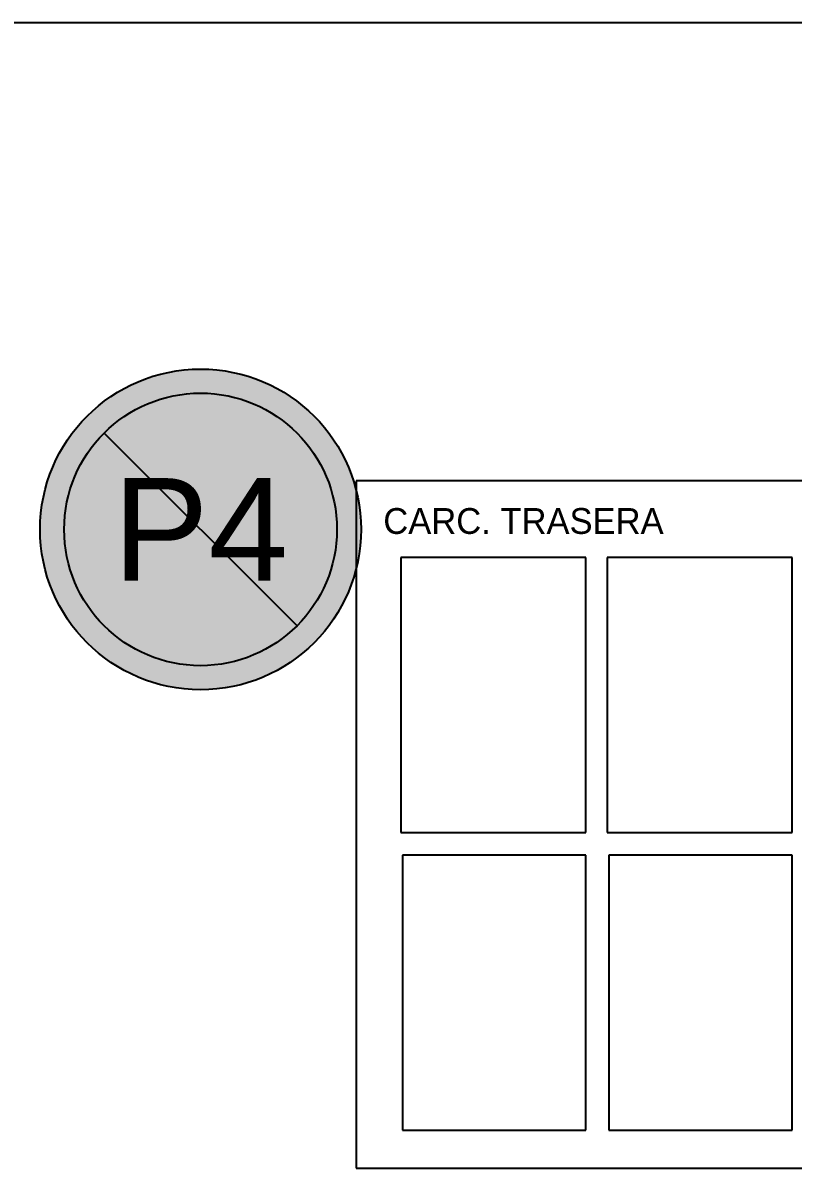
# Model space of a CAD drawing. Header units: metres. Extents: x 151 to 270, y 180 to 223.
# Drawn here: x 177.743 to 179.423, y 209.853 to 212.353 of the extents above; entities that cross this region are included whole.
import ezdxf
from ezdxf.enums import TextEntityAlignment as Align

# ---------------------------------------------------------------- set-up
doc = ezdxf.new("R2010")
doc.units = ezdxf.units.M
doc.layers.add('1-AREA DE PRODUCCION', color=7, linetype='Continuous')
doc.layers.add('2-SEÑALETICA', color=2, linetype='Continuous')
doc.styles.add('SEN-ARIAL', font='arial.ttf')

# ---------------------------------------------------------------- blocks, each defined once
blk = doc.blocks.new('SEÑ_PROHIBICION')
at = {"true_color": 0xfafafa}
h = blk.add_hatch(color=7, dxfattribs=at)
edge = h.paths.add_edge_path()
edge.add_arc((0, 0), 0.35, 0, 360)
at = {"color": 1}
blk.add_line((-0.21, 0.21), (0.21, -0.21), dxfattribs=at)
for radius in [0.35, 0.2975]:
    blk.add_circle((0, 0), radius, dxfattribs=at)
at = {"color": 250, "style": 'SEN-ARIAL'}
blk.add_attdef('CODIGO', text='', height=0.224, dxfattribs=at).set_placement((0, 0), align=Align.MIDDLE_CENTER)
at = {"style": 'SEN-ARIAL', "flags": 1}
for tag, p in [('DESCRIPCION', (0, -0.55)), ('NOM', (0, -0.75))]:
    blk.add_attdef(tag, p, '', height=0.1, dxfattribs=at)

msp = doc.modelspace()

# ---------------------------------------------------------------- linework, layer by layer
at = {"layer": '1-AREA DE PRODUCCION', "color": 0}
for p, q in [((188.47, 212.3528), (162.47, 212.3528)), ((178.47, 211.3528), (178.47, 209.8528)), ((179.9752, 211.3528), (178.47, 211.3528)), ((178.47, 209.8528), (179.9752, 209.8528))]:
    msp.add_line(p, q, dxfattribs=at)
at = {"layer": '1-AREA DE PRODUCCION', "color": 0, "lineweight": -2}
for p, q in [((178.968, 211.1858), (178.568, 211.1858)), ((178.568, 211.1858), (178.568, 210.5858)), ((178.968, 211.1858), (178.568, 211.1858)), ((178.568, 211.1858), (178.568, 210.5858)), ((178.9712, 211.1858), (178.5712, 211.1858)), ((178.9712, 211.1858), (178.5712, 211.1858)), ((178.9712, 210.5858), (178.9712, 211.1858)), ((178.9712, 210.5858), (178.9712, 211.1858)), ((179.418, 211.1858), (179.018, 211.1858)), ((179.018, 211.1858), (179.018, 210.5858)), ((179.418, 211.1858), (179.018, 211.1858)), ((179.018, 211.1858), (179.018, 210.5858)), ((179.4212, 211.1858), (179.0212, 211.1858)), ((179.4212, 211.1858), (179.0212, 211.1858)), ((179.4212, 210.5858), (179.4212, 211.1858)), ((179.4212, 210.5858), (179.4212, 211.1858)), ((178.568, 210.5858), (178.968, 210.5858)), ((178.568, 210.5858), (178.968, 210.5858)), ((178.5712, 210.5858), (178.9712, 210.5858)), ((178.5712, 210.5858), (178.9712, 210.5858)), ((179.018, 210.5858), (179.418, 210.5858)), ((179.018, 210.5858), (179.418, 210.5858)), ((179.0212, 210.5858), (179.4212, 210.5858)), ((179.0212, 210.5858), (179.4212, 210.5858)), ((178.9712, 210.5358), (178.5712, 210.5358)), ((178.5712, 210.5358), (178.5712, 209.9358)), ((178.9712, 209.9358), (178.9712, 210.5358)), ((179.4212, 210.5358), (179.0212, 210.5358)), ((179.0212, 210.5358), (179.0212, 209.9358)), ((179.4212, 209.9358), (179.4212, 210.5358)), ((178.5712, 209.9358), (178.9712, 209.9358)), ((179.0212, 209.9358), (179.4212, 209.9358))]:
    msp.add_line(p, q, dxfattribs=at)

# ---------------------------------------------------------------- block references
at = {"layer": '2-SEÑALETICA'}
msp.add_blockref('SEÑ_PROHIBICION', (178.1309, 211.2471), dxfattribs=at).add_auto_attribs({'CODIGO': 'P4'})

# ---------------------------------------------------------------- texts
at = {"layer": '1-AREA DE PRODUCCION', "color": 0}
msp.add_text('CARC. TRASERA', height=0.056372, dxfattribs=at).set_placement((178.5295, 211.2373))

doc.saveas('drawing.dxf')
